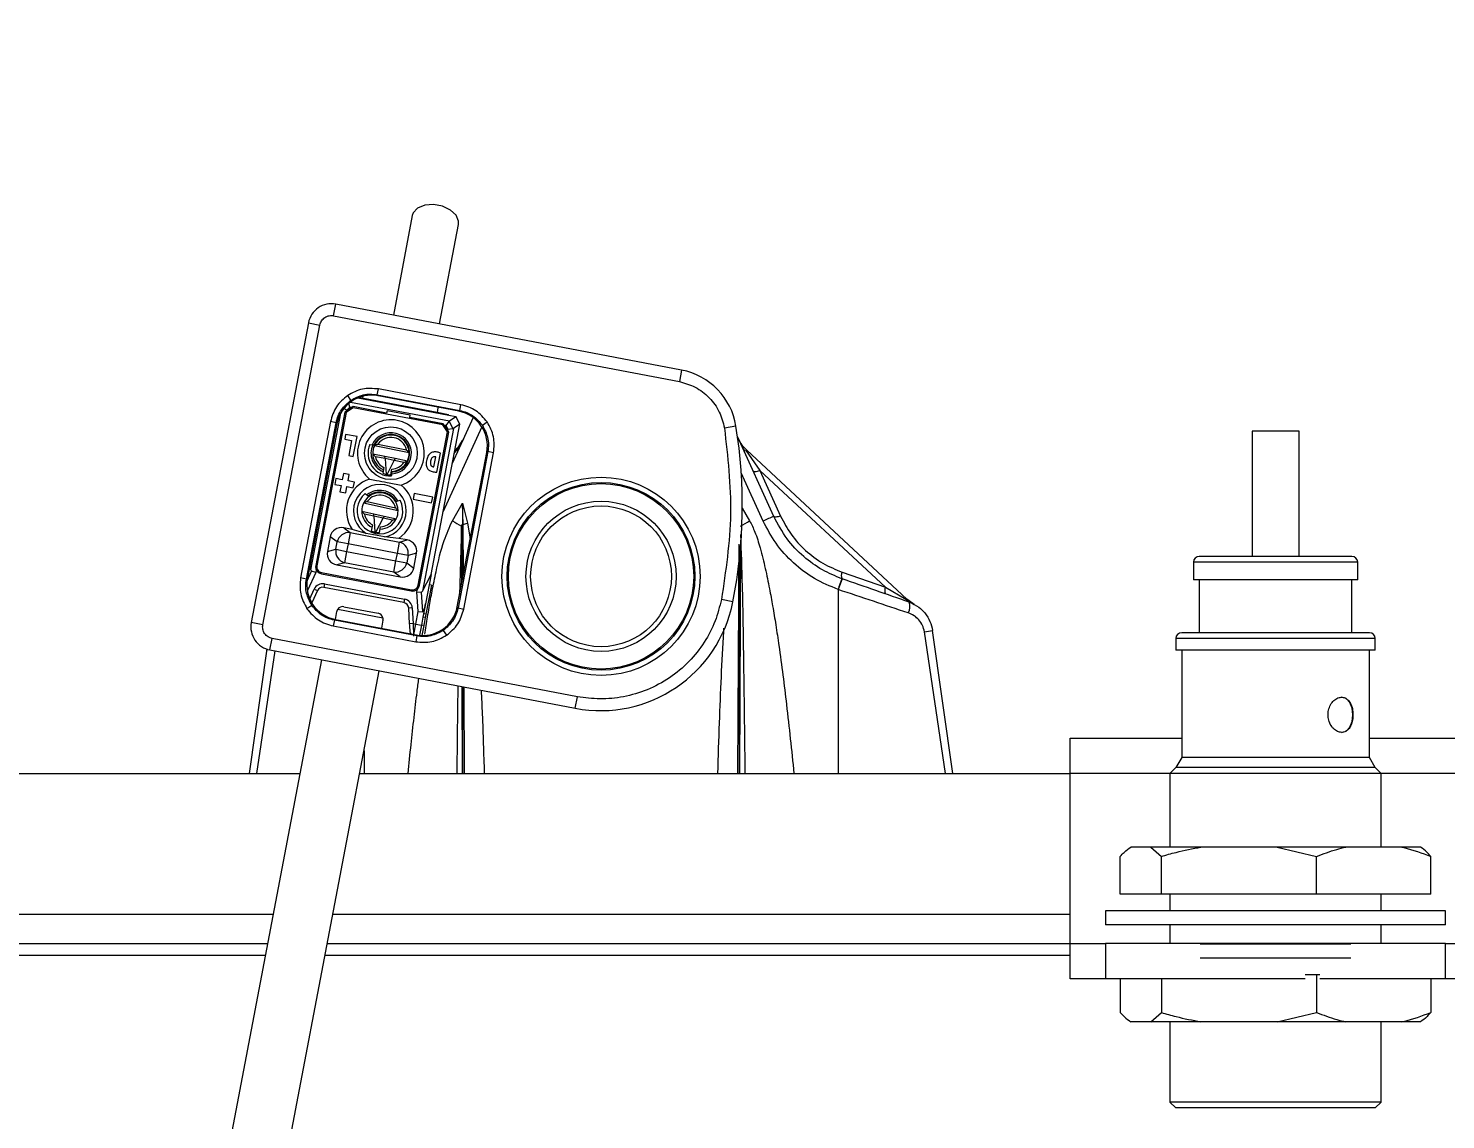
# Model space of a CAD drawing. Header units: millimetres. Extents: x 169 to 14583, y -399 to 10804.
# Drawn here: x 8132.5 to 8253.3, y 5481.5 to 5574.5 of the extents above; entities that cross this region are included whole.
import ezdxf

# ---------------------------------------------------------------- set-up
doc = ezdxf.new("R2010")
doc.units = ezdxf.units.MM
doc.header["$LTSCALE"] = 35
doc.layers.add('1', color=70, linetype='Continuous')
doc.styles.add('SLDTEXTSTYLE2', font='TXT', dxfattribs={"width": 0.7})
doc.dimstyles.new('SLDDIMSTYLE5', dxfattribs={"dimtxt": 105.988363, "dimasz": 26.25, "dimexe": 0, "dimexo": 0.0625, "dimgap": 26.497091, "dimtad": 1, "dimdec": 0, "dimrnd": 1e-09, "dimzin": 12, "dimdsep": 46, "dimtxsty": 'SLDTEXTSTYLE2', "dimsah": 1, "dimcen": 0.09, "dimadec": 0, "dimazin": 3, "dimtfac": 1, "dimtdec": 3, "dimtofl": 0, "dimtmove": 0, "dimatfit": 3, "dimfxl": 0, "dimfrac": 2, "dimtolj": 1, "dimtzin": 12, "dimarcsym": 0})

# ---------------------------------------------------------------- blocks, each defined once
blk = doc.blocks.new('_D_39')
at = {"layer": '1'}
for p, q in [((10336.28, 5511.02), (11734.62, 5511.02)), ((11699.62, 5511.02), (11699.62, 5088.12)), ((8051.64, 5088.12), (11734.62, 5088.12)), ((11699.62, 5088.12), (11699.62, 4698.41))]:
    blk.add_line(p, q, dxfattribs=at)
for points in [[(11699.62, 5511.02), (11694.37, 5484.77), (11704.87, 5484.77)], [(11699.62, 5088.12), (11704.87, 5114.37), (11694.37, 5114.37)]]:
    blk.add_solid(points, dxfattribs=at)
at = {"layer": '1', "insert": (11580.25, 4698.41), "char_height": 92.604, "attachment_point": 1, "rotation": 90, "style": 'SLDTEXTSTYLE2'}
blk.add_mtext('423', dxfattribs=at)
blk = doc.blocks.new('_D_41')
at = {"layer": '1'}
for p, q in [((8111.28, 5871.52), (8786.07, 5871.52)), ((8751.07, 5511.02), (8751.07, 5871.52))]:
    blk.add_line(p, q, dxfattribs=at)
for points in [[(8751.07, 5871.52), (8745.82, 5845.27), (8756.32, 5845.27)], [(8751.07, 5511.02), (8756.32, 5537.27), (8745.82, 5537.27)]]:
    blk.add_solid(points, dxfattribs=at)
at = {"layer": '1', "insert": (8631.7, 5585.03), "char_height": 92.604, "attachment_point": 1, "rotation": 90, "style": 'SLDTEXTSTYLE2'}
blk.add_mtext('361', dxfattribs=at)

msp = doc.modelspace()

# ---------------------------------------------------------------- linework, layer by layer
at = {"color": 7, "linetype": 'Continuous', "lineweight": 18}
for p, q in [((8165.193, 5558.56), (8163.576, 5550.079)), ((8167.505, 5549.329), (8169.122, 5557.81)), ((8158.487, 5550.031), (8158.674, 5551.013)), ((8188.143, 5545.393), (8158.674, 5551.013)), ((8156.335, 5549.423), (8151.464, 5523.884)), ((8152.446, 5523.696), (8157.317, 5549.236)), ((8156.335, 5549.423), (8157.317, 5549.236)), ((8158.487, 5550.031), (8187.955, 5544.411)), ((8188.143, 5545.393), (8187.955, 5544.411)), ((8159.962, 5542.828), (8159.682, 5543.241)), ((8160.98, 5543.142), (8160.957, 5543.019)), ((8162.21, 5543.293), (8162.304, 5543.784)), ((8162.21, 5543.293), (8169.243, 5541.952)), ((8162.21, 5543.293), (8162.273, 5543.201)), ((8169.151, 5541.889), (8162.273, 5543.201)), ((8169.337, 5542.443), (8162.304, 5543.784)), ((8159.599, 5541.992), (8159.367, 5542.125)), ((8160.136, 5542.183), (8159.551, 5541.786)), ((8160.027, 5542.195), (8159.58, 5541.891)), ((8159.599, 5541.992), (8159.58, 5541.891)), ((8159.866, 5542.226), (8159.599, 5541.992)), ((8159.866, 5542.226), (8159.778, 5542.548)), ((8160.027, 5542.195), (8159.866, 5542.226)), ((8159.931, 5542.668), (8168.371, 5541.059)), ((8160.154, 5542.281), (8160.027, 5542.195)), ((8167.797, 5540.722), (8160.136, 5542.183)), ((8163.003, 5541.738), (8160.154, 5542.281)), ((8160.55, 5543.02), (8168.911, 5541.426)), ((8160.681, 5543.072), (8161.018, 5543.007)), ((8161.018, 5543.007), (8161.004, 5542.934)), ((8161.018, 5543.007), (8167.307, 5541.808)), ((8163.04, 5541.935), (8163.003, 5541.738)), ((8165.005, 5541.56), (8163.04, 5541.935)), ((8165.664, 5542.123), (8165.664, 5542.121)), ((8167.342, 5541.801), (8167.365, 5541.925)), ((8167.365, 5541.925), (8167.388, 5542.225)), ((8169.243, 5541.952), (8169.151, 5541.889)), ((8169.243, 5541.952), (8169.337, 5542.443)), ((8158.212, 5541.003), (8155.671, 5527.683)), ((8156.162, 5527.589), (8158.703, 5540.909)), ((8158.765, 5540.817), (8156.255, 5527.652)), ((8156.546, 5528.372), (8159.091, 5541.714)), ((8159.452, 5541.804), (8156.961, 5528.74)), ((8159.551, 5541.786), (8157.059, 5528.721)), ((8158.703, 5540.909), (8158.212, 5541.003)), ((8158.703, 5540.909), (8158.765, 5540.817)), ((8159.58, 5541.891), (8159.452, 5541.804)), ((8164.968, 5541.363), (8165.005, 5541.56)), ((8167.816, 5540.82), (8164.968, 5541.363)), ((8166.793, 5527.985), (8169.236, 5540.792)), ((8167.307, 5541.808), (8167.292, 5541.734)), ((8167.307, 5541.808), (8168.289, 5541.621)), ((8168.195, 5540.137), (8167.797, 5540.722)), ((8167.903, 5540.693), (8167.816, 5540.82)), ((8168.064, 5540.662), (8168.337, 5541.026)), ((8168.275, 5541.547), (8168.289, 5541.621)), ((8168.337, 5541.026), (8168.654, 5540.408)), ((8168.371, 5541.059), (8168.911, 5541.426)), ((8170.377, 5541.351), (8168.593, 5537.422)), ((8169.236, 5540.792), (8168.696, 5540.425)), ((8169.236, 5540.792), (8168.911, 5541.426)), ((8171.162, 5540.692), (8171.575, 5540.973)), ((8159.504, 5539.908), (8159.429, 5539.515)), ((8159.429, 5539.515), (8160.018, 5539.402)), ((8160.48, 5539.722), (8159.504, 5539.908)), ((8160.16, 5538.041), (8160.48, 5539.722)), ((8165.703, 5527.073), (8168.195, 5540.137)), ((8165.801, 5527.054), (8168.293, 5540.118)), ((8168.696, 5540.425), (8166.051, 5526.559)), ((8171.109, 5540.57), (8167.806, 5533.295)), ((8168.064, 5540.662), (8167.903, 5540.693)), ((8168.206, 5540.246), (8167.903, 5540.693)), ((8168.226, 5540.347), (8168.064, 5540.662)), ((8168.206, 5540.246), (8168.226, 5540.347)), ((8168.293, 5540.118), (8168.206, 5540.246)), ((8168.226, 5540.347), (8168.654, 5540.408)), ((8192.782, 5540.618), (8191.795, 5540.459)), ((8196.007, 5532.921), (8192.915, 5539.732)), ((8236.779, 5540.196), (8236.779, 5529.518)), ((8240.188, 5540.196), (8236.779, 5540.196)), ((8240.779, 5540.196), (8240.188, 5540.196)), ((8240.779, 5529.518), (8240.779, 5540.196)), ((8160.018, 5539.402), (8159.767, 5538.116)), ((8161.567, 5539.06), (8161.768, 5539.021)), ((8164.916, 5538.355), (8161.956, 5538.95)), ((8162.267, 5539.091), (8164.684, 5538.605)), ((8167.293, 5536.702), (8167.603, 5538.328)), ((8168.758, 5538.285), (8168.917, 5538.509)), ((8168.856, 5538.564), (8168.801, 5538.512)), ((8168.917, 5538.509), (8169.462, 5539.387)), ((8169.024, 5525.217), (8171.535, 5538.381)), ((8171.627, 5538.444), (8169.087, 5525.124)), ((8169.509, 5539.439), (8169.48, 5539.383)), ((8169.578, 5525.031), (8172.118, 5538.35)), ((8171.535, 5538.381), (8171.627, 5538.444)), ((8172.118, 5538.35), (8171.627, 5538.444)), ((8193.641, 5538.509), (8194.83, 5536.832)), ((8207.351, 5525.88), (8193.701, 5538.564)), ((8159.767, 5538.116), (8160.16, 5538.041)), ((8161.818, 5538.264), (8162.857, 5538.055)), ((8162.87, 5537.848), (8162.05, 5538.013)), ((8162.767, 5537.1), (8162.666, 5536.597)), ((8162.87, 5537.848), (8162.857, 5538.055)), ((8162.857, 5538.055), (8163.739, 5537.877)), ((8163.647, 5537.692), (8162.87, 5537.848)), ((8162.87, 5537.848), (8162.953, 5536.506)), ((8163.051, 5536.486), (8163.647, 5537.692)), ((8163.739, 5537.877), (8163.647, 5537.692)), ((8164.467, 5537.527), (8163.647, 5537.692)), ((8163.739, 5537.877), (8164.778, 5537.668)), ((8167.037, 5537.161), (8167.195, 5537.99)), ((8158.679, 5536.149), (8158.586, 5535.658)), ((8159.22, 5536.046), (8158.679, 5536.149)), ((8159.323, 5536.586), (8159.22, 5536.046)), ((8159.814, 5536.493), (8159.323, 5536.586)), ((8159.711, 5535.952), (8159.814, 5536.493)), ((8160.251, 5535.849), (8159.711, 5535.952)), ((8163.352, 5536.459), (8163.453, 5536.962)), ((8163.441, 5536.561), (8163.402, 5536.36)), ((8195.096, 5532.534), (8193.232, 5536.642)), ((8205.53, 5526.889), (8194.83, 5536.832)), ((8194.83, 5536.832), (8196.588, 5532.958)), ((8158.586, 5535.658), (8159.126, 5535.555)), ((8159.126, 5535.555), (8159.023, 5535.015)), ((8159.023, 5535.015), (8159.514, 5534.921)), ((8159.514, 5534.921), (8159.617, 5535.461)), ((8159.617, 5535.461), (8160.157, 5535.358)), ((8160.157, 5535.358), (8160.251, 5535.849)), ((8161.168, 5534.884), (8161.321, 5534.751)), ((8165.359, 5534.875), (8165.265, 5534.384)), ((8166.931, 5534.576), (8165.359, 5534.875)), ((8163.98, 5533.415), (8161.031, 5534.064)), ((8161.345, 5534.2), (8163.753, 5533.67)), ((8163.96, 5534.248), (8164.151, 5534.315)), ((8165.265, 5534.384), (8166.837, 5534.084)), ((8166.837, 5534.084), (8166.931, 5534.576)), ((8168.61, 5532.558), (8169.479, 5534.05)), ((8169.479, 5534.05), (8169.463, 5532.25)), ((8169.479, 5534.05), (8169.888, 5532.338)), ((8169.516, 5532.25), (8169.479, 5534.05)), ((8193.322, 5533.632), (8193.947, 5532.558)), ((8160.88, 5533.381), (8161.916, 5533.153)), ((8161.925, 5532.946), (8161.108, 5533.126)), ((8161.925, 5532.946), (8161.916, 5533.153)), ((8161.916, 5533.153), (8162.794, 5532.959)), ((8162.699, 5532.775), (8161.925, 5532.946)), ((8161.925, 5532.946), (8161.983, 5531.603)), ((8162.081, 5531.581), (8162.699, 5532.775)), ((8162.794, 5532.959), (8162.699, 5532.775)), ((8163.516, 5532.595), (8162.699, 5532.775)), ((8162.794, 5532.959), (8163.83, 5532.731)), ((8169.386, 5532.107), (8169.463, 5532.25)), ((8169.463, 5532.25), (8169.467, 5527.536)), ((8169.542, 5527.933), (8169.516, 5532.25)), ((8169.888, 5532.338), (8170.128, 5531.002)), ((8158.193, 5531.197), (8157.951, 5529.931)), ((8158.791, 5530.753), (8158.193, 5531.197)), ((8159.355, 5531.948), (8159.898, 5531.544)), ((8160.061, 5531.814), (8159.355, 5531.948)), ((8159.898, 5531.544), (8159.714, 5530.577)), ((8159.898, 5531.544), (8164.102, 5530.742)), ((8161.257, 5531.478), (8160.061, 5531.814)), ((8162.814, 5531.181), (8161.257, 5531.478)), ((8161.808, 5532.2), (8161.698, 5531.699)), ((8162.381, 5531.548), (8162.492, 5532.049)), ((8164.05, 5531.053), (8162.814, 5531.181)), ((8164.756, 5530.918), (8164.05, 5531.053)), ((8169.386, 5532.107), (8169.211, 5526.196)), ((8169.407, 5527.224), (8169.386, 5532.107)), ((8157.951, 5529.931), (8158.671, 5530.124)), ((8158.671, 5530.124), (8158.791, 5530.753)), ((8158.671, 5530.124), (8159.594, 5529.948)), ((8159.714, 5530.577), (8158.791, 5530.753)), ((8159.594, 5529.948), (8159.409, 5528.981)), ((8159.714, 5530.577), (8159.594, 5529.948)), ((8159.594, 5529.948), (8163.798, 5529.146)), ((8163.918, 5529.775), (8159.714, 5530.577)), ((8163.918, 5529.775), (8164.102, 5530.742)), ((8164.102, 5530.742), (8164.756, 5530.918)), ((8193.031, 5530.548), (8192.911, 5511.018)), ((8193.166, 5530.912), (8193.079, 5511.018)), ((8156.546, 5528.372), (8156.492, 5528.897)), ((8159.409, 5528.981), (8158.756, 5528.805)), ((8158.756, 5528.805), (8164.156, 5527.775)), ((8163.613, 5528.179), (8159.409, 5528.981)), ((8163.613, 5528.179), (8163.798, 5529.146)), ((8163.798, 5529.146), (8163.918, 5529.775)), ((8163.798, 5529.146), (8164.721, 5528.97)), ((8164.841, 5529.599), (8163.918, 5529.775)), ((8164.841, 5529.599), (8164.721, 5528.97)), ((8164.721, 5528.97), (8165.319, 5528.525)), ((8165.56, 5529.792), (8164.841, 5529.599)), ((8165.319, 5528.525), (8165.56, 5529.792)), ((8193.079, 5511.018), (8193.092, 5529.658)), ((8231.779, 5529.018), (8231.779, 5527.518)), ((8243.711, 5529.018), (8231.779, 5529.018)), ((8243.358, 5529.518), (8232.279, 5529.518)), ((8245.279, 5529.518), (8243.358, 5529.518)), ((8245.779, 5529.018), (8243.711, 5529.018)), ((8245.779, 5527.518), (8245.779, 5529.018)), ((8156.162, 5527.589), (8155.671, 5527.683)), ((8156.162, 5527.589), (8156.255, 5527.652)), ((8156.222, 5527.441), (8156.599, 5528.256)), ((8156.958, 5528.141), (8156.249, 5526.61)), ((8156.958, 5528.141), (8156.599, 5528.256)), ((8157.003, 5528.381), (8156.958, 5528.141)), ((8157.438, 5528.038), (8165.1, 5526.577)), ((8157.457, 5528.136), (8165.118, 5526.675)), ((8164.156, 5527.775), (8163.613, 5528.179)), ((8166.051, 5526.559), (8166.793, 5527.985)), ((8166.793, 5527.985), (8166.313, 5525.463)), ((8201.828, 5527.61), (8201.811, 5527.615)), ((8201.827, 5528.177), (8205.53, 5526.889)), ((8243.711, 5527.518), (8231.779, 5527.518)), ((8232.279, 5527.518), (8232.279, 5523.018)), ((8245.779, 5527.518), (8243.711, 5527.518)), ((8245.279, 5523.018), (8245.279, 5527.518)), ((8156.446, 5525.903), (8156.826, 5526.724)), ((8157.098, 5526.598), (8156.619, 5525.563)), ((8156.826, 5526.724), (8157.098, 5526.598)), ((8157.702, 5527.173), (8157.645, 5526.879)), ((8164.48, 5525.575), (8157.645, 5526.879)), ((8157.702, 5527.173), (8164.536, 5525.87)), ((8165.584, 5526.495), (8165.63, 5526.736)), ((8165.584, 5526.495), (8165.96, 5526.47)), ((8165.679, 5524.812), (8165.584, 5526.495)), ((8165.96, 5526.47), (8166.055, 5524.787)), ((8166.821, 5527.063), (8166.353, 5524.607)), ((8166.821, 5527.063), (8166.625, 5527.1)), ((8201.481, 5526.698), (8201.481, 5511.018)), ((8201.481, 5526.698), (8201.5, 5526.691)), ((8205.53, 5526.889), (8207.253, 5525.877)), ((8156.627, 5525.341), (8156.214, 5525.061)), ((8158.839, 5525.022), (8162.687, 5524.288)), ((8159.346, 5525.231), (8162.293, 5524.669)), ((8164.536, 5525.87), (8164.48, 5525.575)), ((8165.185, 5525.129), (8164.885, 5525.112)), ((8164.961, 5523.781), (8164.885, 5525.112)), ((8165.185, 5525.129), (8165.26, 5523.798)), ((8166.313, 5525.463), (8166.1, 5524.35)), ((8169.087, 5525.124), (8169.024, 5525.217)), ((8169.087, 5525.124), (8169.578, 5525.031)), ((8192.522, 5525.655), (8191.541, 5525.848)), ((8207.253, 5525.877), (8207.309, 5525.843)), ((8207.309, 5525.843), (8207.393, 5525.787)), ((8207.42, 5525.818), (8207.351, 5525.88)), ((8207.393, 5525.787), (8207.42, 5525.818)), ((8207.393, 5525.787), (8207.98, 5525.431)), ((8207.98, 5525.431), (8207.42, 5525.818)), ((8152.446, 5523.696), (8151.464, 5523.884)), ((8158.546, 5524.082), (8158.453, 5523.591)), ((8158.546, 5524.082), (8158.639, 5524.144)), ((8165.579, 5522.74), (8158.546, 5524.082)), ((8158.63, 5524.146), (8158.761, 5524.834)), ((8158.639, 5524.144), (8165.517, 5522.832)), ((8162.69, 5524.084), (8162.559, 5523.397)), ((8165.26, 5523.798), (8164.961, 5523.781)), ((8165.26, 5523.798), (8165.478, 5523.756)), ((8165.26, 5523.798), (8165.283, 5522.732)), ((8165.478, 5523.756), (8165.679, 5524.812)), ((8165.679, 5524.812), (8166.055, 5524.787)), ((8166.1, 5524.35), (8165.969, 5523.662)), ((8166.297, 5524.313), (8166.1, 5524.35)), ((8166.353, 5524.607), (8166.156, 5524.645)), ((8166.297, 5524.313), (8166.166, 5523.625)), ((8166.353, 5524.607), (8166.297, 5524.313)), ((8158.453, 5523.591), (8165.486, 5522.249)), ((8165.309, 5522.872), (8165.478, 5523.756)), ((8165.478, 5523.756), (8165.969, 5523.662)), ((8165.579, 5522.74), (8165.486, 5522.249)), ((8165.579, 5522.74), (8165.517, 5522.832)), ((8165.969, 5523.662), (8165.803, 5522.792)), ((8166.166, 5523.625), (8165.969, 5523.662)), ((8166.166, 5523.625), (8166.002, 5522.77)), ((8167.827, 5523.205), (8168.108, 5522.792)), ((8210.638, 5511.018), (8208.845, 5523.094)), ((8211.279, 5511.018), (8209.537, 5523.209)), ((8244.415, 5523.018), (8230.779, 5523.018)), ((8246.779, 5523.018), (8244.415, 5523.018)), ((8152.797, 5521.649), (8151.279, 5511.018)), ((8153.47, 5521.465), (8151.919, 5511.018)), ((8153.054, 5521.545), (8153.241, 5522.527)), ((8153.054, 5521.545), (8179.084, 5516.58)), ((8179.272, 5517.562), (8153.241, 5522.527)), ((8230.279, 5522.518), (8230.279, 5521.518)), ((8244.768, 5522.518), (8230.279, 5522.518)), ((8244.768, 5521.518), (8230.279, 5521.518)), ((8230.779, 5521.518), (8230.779, 5512.384)), ((8247.279, 5522.518), (8244.768, 5522.518)), ((8247.279, 5521.518), (8244.768, 5521.518)), ((8246.779, 5512.384), (8246.779, 5521.518)), ((8247.279, 5521.518), (8247.279, 5522.518)), ((8157.464, 5520.703), (8140.654, 5432.563)), ((8154.234, 5477.078), (8162.376, 5519.767)), ((8169.479, 5511.018), (8169.446, 5518.418)), ((8169.473, 5518.413), (8169.479, 5511.018)), ((8169.646, 5511.018), (8169.601, 5518.389)), ((8179.084, 5516.58), (8179.272, 5517.562)), ((8161.077, 5512.955), (8161.077, 5511.018)), ((8221.279, 5514.018), (8230.779, 5514.018)), ((8221.279, 5511.018), (8221.279, 5514.018)), ((8246.779, 5514.018), (8256.279, 5514.018)), ((8230.779, 5512.384), (8230.279, 5511.518)), ((8244.415, 5512.384), (8230.779, 5512.384)), ((8246.779, 5512.384), (8244.415, 5512.384)), ((8247.279, 5511.518), (8246.779, 5512.384)), ((8081.279, 5511.018), (8155.617, 5511.018)), ((8160.707, 5511.018), (8221.279, 5511.018)), ((8221.279, 5496.518), (8221.279, 5511.018)), ((8229.779, 5511.018), (8221.279, 5511.018)), ((8230.279, 5511.518), (8229.779, 5511.018)), ((8229.779, 5511.018), (8229.779, 5504.743)), ((8245.12, 5511.018), (8229.779, 5511.018)), ((8244.768, 5511.518), (8230.279, 5511.518)), ((8247.279, 5511.518), (8244.768, 5511.518)), ((8247.779, 5511.018), (8245.12, 5511.018)), ((8247.779, 5511.018), (8247.279, 5511.518)), ((8247.779, 5504.743), (8247.779, 5511.018)), ((8256.279, 5511.018), (8247.779, 5511.018)), ((8228.147, 5504.743), (8226.432, 5504.743)), ((8228.147, 5504.743), (8229.042, 5503.951)), ((8232.422, 5504.743), (8228.147, 5504.743)), ((8238.903, 5504.743), (8232.422, 5504.743)), ((8238.903, 5504.743), (8242.283, 5503.951)), ((8244.768, 5504.743), (8238.903, 5504.743)), ((8249.534, 5504.743), (8244.768, 5504.743)), ((8251.125, 5504.743), (8249.534, 5504.743)), ((8225.538, 5500.743), (8225.538, 5503.951)), ((8229.042, 5500.743), (8229.042, 5503.951)), ((8242.283, 5500.743), (8242.283, 5503.951)), ((8252.02, 5500.743), (8252.02, 5503.951)), ((8229.042, 5500.743), (8225.538, 5500.743)), ((8242.283, 5500.743), (8229.042, 5500.743)), ((8229.779, 5500.743), (8229.779, 5499.315)), ((8252.02, 5500.743), (8242.283, 5500.743)), ((8247.779, 5499.315), (8247.779, 5500.743)), ((8081.279, 5499.018), (8153.328, 5499.018)), ((8158.418, 5499.018), (8221.279, 5499.018)), ((8224.279, 5499.315), (8224.279, 5498.115)), ((8248.995, 5499.315), (8224.279, 5499.315)), ((8253.279, 5499.315), (8248.995, 5499.315)), ((8253.279, 5498.115), (8253.279, 5499.315)), ((8248.995, 5498.115), (8224.279, 5498.115)), ((8229.779, 5498.115), (8229.779, 5496.518)), ((8247.779, 5496.518), (8247.779, 5498.115)), ((8253.279, 5498.115), (8248.995, 5498.115)), ((8081.279, 5496.518), (8152.852, 5496.518)), ((8157.942, 5496.518), (8221.279, 5496.518)), ((8221.279, 5493.518), (8221.279, 5496.518)), ((8221.279, 5496.518), (8224.279, 5496.518)), ((8224.279, 5496.518), (8224.279, 5493.518)), ((8253.279, 5496.518), (8224.279, 5496.518)), ((8245.201, 5496.485), (8232.356, 5496.485)), ((8253.279, 5493.518), (8253.279, 5496.518)), ((8253.279, 5496.518), (8256.279, 5496.518)), ((8152.661, 5495.518), (8081.279, 5495.518)), ((8221.279, 5495.518), (8157.751, 5495.518)), ((8245.201, 5495.285), (8232.356, 5495.285)), ((8242.283, 5493.857), (8241.303, 5493.857)), ((8242.283, 5493.857), (8242.283, 5490.649)), ((8242.551, 5493.857), (8242.283, 5493.857)), ((8224.279, 5493.518), (8221.279, 5493.518)), ((8241.303, 5493.518), (8224.279, 5493.518)), ((8225.538, 5493.518), (8225.538, 5490.649)), ((8229.042, 5493.518), (8229.042, 5490.649)), ((8253.279, 5493.518), (8242.551, 5493.518)), ((8252.02, 5493.518), (8252.02, 5490.649)), ((8256.279, 5493.518), (8253.279, 5493.518)), ((8228.147, 5489.857), (8229.042, 5490.649)), ((8238.903, 5489.857), (8242.283, 5490.649)), ((8228.147, 5489.857), (8226.432, 5489.857)), ((8232.422, 5489.857), (8228.147, 5489.857)), ((8229.779, 5489.857), (8229.779, 5483.018)), ((8238.903, 5489.857), (8232.422, 5489.857)), ((8244.768, 5489.857), (8238.903, 5489.857)), ((8249.534, 5489.857), (8244.768, 5489.857)), ((8247.779, 5483.018), (8247.779, 5489.857)), ((8251.125, 5489.857), (8249.534, 5489.857)), ((8229.779, 5483.018), (8230.279, 5482.518)), ((8245.12, 5483.018), (8229.779, 5483.018)), ((8247.779, 5483.018), (8245.12, 5483.018)), ((8247.279, 5482.518), (8247.779, 5483.018)), ((8244.768, 5482.518), (8230.279, 5482.518)), ((8247.279, 5482.518), (8244.768, 5482.518))]:
    msp.add_line(p, q, dxfattribs=at)
at = {"color": 7, "linetype": 'Continuous', "lineweight": 18, "flags": 128}
for points in [[(8169.122, 5557.81), (8169.13, 5558.074), (8168.918, 5558.585), (8168.438, 5559.035), (8167.763, 5559.355), (8166.996, 5559.498), (8166.253, 5559.44), (8165.648, 5559.192), (8165.273, 5558.79), (8165.193, 5558.56)], [(8194.249, 5536.795), (8194.27, 5536.77), (8194.309, 5536.753), (8194.363, 5536.745), (8194.433, 5536.745), (8194.516, 5536.755), (8194.611, 5536.772), (8194.716, 5536.798), (8194.83, 5536.832)], [(8196.588, 5532.958), (8196.475, 5532.924), (8196.369, 5532.898), (8196.274, 5532.881), (8196.191, 5532.872), (8196.121, 5532.871), (8196.067, 5532.879), (8196.029, 5532.896), (8196.007, 5532.921)], [(8244.408, 5514.518), (8244.801, 5514.632), (8245.111, 5514.957), (8245.306, 5515.442), (8245.373, 5516.016), (8245.307, 5516.591), (8245.112, 5517.077), (8244.802, 5517.403), (8244.408, 5517.518), (8244.408, 5517.518)]]:
    msp.add_lwpolyline(points, dxfattribs=at)
at = {"color": 7, "linetype": 'Continuous', "lineweight": 18}
for centre, radius in [((8163.367, 5538.309), 2.25), ((8181.279, 5527.818), 8.45), ((8181.279, 5527.818), 8), ((8181.279, 5527.818), 7.9), ((8181.279, 5527.818), 6.4), ((8181.279, 5527.818), 6)]:
    msp.add_circle(centre, radius, dxfattribs=at)
for centre, radius, start, end in [((8158.299, 5549.049), 2, 79.20231, 169.20231), ((8187.056, 5539.696), 5.8, 9.14407, 79.20231), ((8163.367, 5538.309), 2.85, 287.89673, 230.5079), ((8163.367, 5538.309), 1.75, 272.41529, 155.98933), ((8163.367, 5538.309), 1.6, 273.67982, 154.7248), ((8163.367, 5538.309), 1.55, 1.67962, 155.57901), ((8163.367, 5538.309), 1.35, 12.67139, 144.58724), ((8150.823, 5533.864), 42.5, 348.86422, 9.14407), ((8163.367, 5538.309), 1.95, 157.36531, 271.03932), ((8163.367, 5538.309), 1.7, 155.59335, 246.74816), ((8163.367, 5538.309), 1.55, 155.57901, 181.67962), ((8163.367, 5538.309), 1.55, 335.57901, 1.67962), ((8168.642, 5538.267), 0.366, 41.48873, 54.2273), ((8168.73, 5539.005), 0.53, 290.63571, 334.12395), ((8193.827, 5539.005), 0.53, 205.87605, 249.36429), ((8193.915, 5538.267), 0.366, 125.7727, 138.51127), ((8163.367, 5538.309), 1.55, 181.67962, 245.57901), ((8163.367, 5538.309), 1.35, 192.67139, 243.6032), ((8163.367, 5538.309), 1.55, 271.67962, 335.57901), ((8163.367, 5538.309), 1.35, 273.65543, 324.58724), ((8162.43, 5533.398), 2.85, 107.89673, 213.77024), ((8163.367, 5538.309), 1.85, 247.72384, 257.08059), ((8163.367, 5538.309), 1.85, 257.08059, 260.17804), ((8163.367, 5538.309), 1.85, 260.17804, 269.53478), ((8162.43, 5533.398), 2.25, 279.82674, 238.57788), ((8162.43, 5533.398), 1.95, 130.35243, 28.0522), ((8162.43, 5533.398), 1.55, 0.62371, 154.5231), ((8162.43, 5533.398), 1.75, 29.0732, 129.33142), ((8162.43, 5533.398), 1.35, 11.61548, 143.53133), ((8162.43, 5533.398), 1.6, 30.00924, 128.39539), ((8162.43, 5533.398), 2.85, 304.63438, 50.5079), ((8162.43, 5533.398), 1.55, 154.5231, 180.62371), ((8162.43, 5533.398), 1.55, 180.62371, 244.5231), ((8162.43, 5533.398), 1.35, 191.61548, 242.54729), ((8162.43, 5533.398), 1.55, 270.62371, 334.5231), ((8162.43, 5533.398), 1.35, 272.59952, 323.53133), ((8162.43, 5533.398), 1.55, 334.5231, 0.62371), ((8390.152, 5912.45), 439.771, 239.75045, 239.86733), ((8169.479, 5529.469), 2.781, 89.23238, 90.31751), ((8152.055, 5607.344), 77.097, 283.08989, 283.3743), ((7972.405, 5912.45), 439.771, 300.13267, 300.24955), ((8199.599, 5523.208), 10.356, 110.29447, 115.77081), ((8159.798, 5530.513), 1.036, 84.46394, 166.62651), ((8162.43, 5533.398), 1.85, 246.66794, 256.02468), ((8162.43, 5533.398), 1.85, 256.02468, 259.12213), ((8162.43, 5533.398), 1.85, 259.12213, 268.47888), ((8159.696, 5529.976), 1.036, 171.77811, 253.94069), ((8163.816, 5529.747), 1.036, 351.77811, 73.94069), ((8157.55, 5528.628), 0.5, 169.20231, 259.20231), ((8163.713, 5529.21), 1.036, 264.46394, 346.62651), ((8232.279, 5529.018), 0.5, 90, 180), ((8245.279, 5529.018), 0.5, 0, 90), ((8157.55, 5528.628), 0.6, 204.28684, 259.20231), ((8227.956, 5517.691), 27.965, 159.21292, 161.21129), ((8230.589, 5516.827), 30.716, 159.44933, 161.26821), ((8202.426, 5527.894), 0.663, 154.69892, 205.40656), ((8157.552, 5526.388), 0.8, 79.20231, 155.16607), ((8157.552, 5526.388), 0.5, 79.20231, 155.16607), ((8165.212, 5527.166), 0.6, 259.20231, 314.11779), ((8165.212, 5527.166), 0.5, 259.20231, 349.20231), ((8206.129, 5526.606), 0.663, 154.69892, 205.40656), ((8159.252, 5524.74), 0.5, 79.20231, 145.62413), ((8164.386, 5525.084), 0.5, 3.23856, 79.20231), ((8164.386, 5525.084), 0.8, 3.23856, 79.20231), ((8181.239, 5527.876), 11.5, 259.20231, 348.86422), ((8207.467, 5525.704), 0.211, 123.46037, 138.70589), ((8207.815, 5526.156), 0.595, 211.74867, 249.07399), ((8206.452, 5525.258), 1.159, 331.21802, 18.12317), ((8153.428, 5523.509), 2, 169.20231, 259.20231), ((8162.199, 5524.178), 0.5, 12.78049, 79.20231), ((8207.715, 5532.013), 8.991, 277.22435, 281.69427), ((8230.779, 5522.518), 0.5, 90, 180), ((8246.779, 5522.518), 0.5, 0, 90)]:
    msp.add_arc(centre, radius, start, end, dxfattribs=at)
for centre, major_axis, ratio, start_param, end_param in [((8161.713, 5540.253), (-1.688, 2.483), 0.999315, 5.4981298, 7.0682409), ((8168.825, 5540.517), (-0.468, 0.531), 0.4438316, 6.2272338, 6.3754897), ((8168.587, 5538.941), (2.483, 1.688), 0.999315, 5.4981298, 7.0682409), ((8168.412, 5541.322), (-0.255, 0.912), 0.318466, 3.1001078, 3.2483638), ((8159.227, 5530.939), (0.865, -0.644), 0.927053, 2.0523401, 3.5637103), ((8159.008, 5529.79), (-1.042, -0.28), 0.927053, 5.8610677, 7.3724378), ((8164.504, 5529.933), (1.042, 0.28), 0.927053, 5.8610677, 7.3724378), ((8159.203, 5527.092), (-2.483, -1.688), 0.999315, 5.4981298, 7.0682409), ((8157.474, 5530.851), (0.876, 2.595), 0.1222375, 2.8801539, 3.1433768), ((8164.285, 5528.784), (-0.865, 0.644), 0.927053, 2.0523401, 3.5637103), ((8166.101, 5529.205), (0.141, 2.735), 0.1222375, 3.1398085, 3.4030314), ((8166.077, 5525.781), (1.688, -2.483), 0.999315, 5.4981298, 7.0682409), ((8166.196, 5527.522), (0.141, 2.735), 0.1222375, 3.1398085, 3.866679)]:
    msp.add_ellipse(centre, major_axis=major_axis, ratio=ratio, start_param=start_param, end_param=end_param, dxfattribs=at)
for points, knots in [([(8157.317, 5549.236), (8157.354, 5549.357), (8157.41, 5549.544), (8157.576, 5549.749), (8157.733, 5549.882), (8157.914, 5549.979), (8158.166, 5550.057), (8158.361, 5550.041), (8158.487, 5550.031)], [0, 0, 0, 0, 0.23944295, 0.36955024, 0.49999985, 0.63010729, 0.76055705, 1, 1, 1, 1]), ([(8187.955, 5544.411), (8188.417, 5544.281), (8189.362, 5544.014), (8190.549, 5543.089), (8191.439, 5541.877), (8191.678, 5540.924), (8191.795, 5540.459)], [0, 0, 0, 0, 0.2440676, 0.5, 0.7559324, 1, 1, 1, 1]), ([(8159.682, 5543.241), (8159.325, 5542.941), (8158.613, 5542.341), (8158.345, 5541.449), (8158.212, 5541.003)], [0, 0, 0, 0, 0.49995366, 1, 1, 1, 1]), ([(8162.304, 5543.784), (8161.84, 5543.824), (8160.912, 5543.904), (8160.092, 5543.462), (8159.682, 5543.241)], [0, 0, 0, 0, 0.5000463, 1, 1, 1, 1]), ([(8159.962, 5542.828), (8160.301, 5543.008), (8160.818, 5543.281), (8161.607, 5543.37), (8162.008, 5543.319), (8162.21, 5543.293)], [0, 0, 0, 0, 0.4851585, 0.7391404, 1, 1, 1, 1]), ([(8158.703, 5540.909), (8158.753, 5541.107), (8158.853, 5541.498), (8159.226, 5542.199), (8159.671, 5542.579), (8159.962, 5542.828)], [0, 0, 0, 0, 0.2608596, 0.5148415, 1, 1, 1, 1]), ([(8169.243, 5541.952), (8169.441, 5541.901), (8169.832, 5541.801), (8170.534, 5541.429), (8170.913, 5540.984), (8171.162, 5540.692)], [0, 0, 0, 0, 0.2608596, 0.5148415, 1, 1, 1, 1]), ([(8171.575, 5540.973), (8171.275, 5541.329), (8170.676, 5542.042), (8169.783, 5542.309), (8169.337, 5542.443)], [0, 0, 0, 0, 0.4999537, 1, 1, 1, 1]), ([(8172.118, 5538.35), (8172.158, 5538.814), (8172.238, 5539.743), (8171.796, 5540.563), (8171.575, 5540.973)], [0, 0, 0, 0, 0.5000463, 1, 1, 1, 1]), ([(8169.546, 5539.521), (8169.455, 5539.344), (8169.277, 5538.997), (8168.995, 5538.706), (8168.856, 5538.564)], [0, 0, 0, 0, 0.5100253, 1, 1, 1, 1]), ([(8171.162, 5540.692), (8171.342, 5540.353), (8171.616, 5539.836), (8171.704, 5539.047), (8171.653, 5538.647), (8171.627, 5538.444)], [0, 0, 0, 0, 0.4851585, 0.7391404, 1, 1, 1, 1]), ([(8193.701, 5538.564), (8193.563, 5538.706), (8193.281, 5538.997), (8193.102, 5539.344), (8193.011, 5539.521)], [0, 0, 0, 0, 0.4899747, 1, 1, 1, 1]), ([(8161.92, 5538.992), (8161.919, 5538.993), (8161.915, 5538.993), (8161.89, 5538.998), (8161.853, 5539.005), (8161.81, 5539.013), (8161.781, 5539.019), (8161.768, 5539.021)], [0, 0, 0, 0, 0.2066945, 0.4132812, 0.6229055, 0.8387547, 1, 1, 1, 1]), ([(8162.267, 5539.091), (8162.266, 5539.091), (8162.221, 5539.073), (8162.14, 5539.039), (8162.045, 5538.995), (8161.989, 5538.967), (8161.961, 5538.953), (8161.957, 5538.951), (8161.956, 5538.95)], [0, 0, 0, 0, 0.0068351, 0.3372551, 0.6042565, 0.773336, 0.8863167, 1, 1, 1, 1]), ([(8164.916, 5538.355), (8164.915, 5538.356), (8164.913, 5538.359), (8164.892, 5538.384), (8164.851, 5538.43), (8164.781, 5538.508), (8164.72, 5538.571), (8164.685, 5538.605), (8164.684, 5538.605)], [0, 0, 0, 0, 0.1136833, 0.226664, 0.3957435, 0.6627449, 0.9931649, 1, 1, 1, 1]), ([(8166.734, 5538.308), (8166.697, 5538.275), (8166.613, 5538.201), (8166.48, 5537.992), (8166.433, 5537.801), (8166.401, 5537.671)], [0, 0, 0, 0, 0.201699, 0.4563182, 1, 1, 1, 1]), ([(8166.993, 5538.414), (8166.94, 5538.403), (8166.847, 5538.383), (8166.768, 5538.331), (8166.734, 5538.308)], [0, 0, 0, 0, 0.5671463, 1, 1, 1, 1]), ([(8167.315, 5538.405), (8167.253, 5538.415), (8167.145, 5538.431), (8167.038, 5538.419), (8166.993, 5538.414)], [0, 0, 0, 0, 0.5831024, 1, 1, 1, 1]), ([(8167.603, 5538.328), (8167.557, 5538.343), (8167.462, 5538.374), (8167.365, 5538.395), (8167.315, 5538.405)], [0, 0, 0, 0, 0.491689, 1, 1, 1, 1]), ([(8161.818, 5538.264), (8161.819, 5538.262), (8161.821, 5538.259), (8161.842, 5538.235), (8161.883, 5538.188), (8161.953, 5538.111), (8162.014, 5538.048), (8162.049, 5538.014), (8162.05, 5538.013)], [0, 0, 0, 0, 0.1136833, 0.226664, 0.3957435, 0.6627449, 0.9931649, 1, 1, 1, 1]), ([(8164.467, 5537.527), (8164.468, 5537.527), (8164.513, 5537.545), (8164.594, 5537.579), (8164.689, 5537.624), (8164.745, 5537.651), (8164.773, 5537.666), (8164.777, 5537.667), (8164.778, 5537.668)], [0, 0, 0, 0, 0.0068351, 0.3372551, 0.6042565, 0.773336, 0.8863167, 1, 1, 1, 1]), ([(8166.401, 5537.671), (8166.389, 5537.594), (8166.367, 5537.464), (8166.378, 5537.333), (8166.382, 5537.281)], [0, 0, 0, 0, 0.5976444, 1, 1, 1, 1]), ([(8166.382, 5537.281), (8166.393, 5537.222), (8166.412, 5537.123), (8166.463, 5537.035), (8166.484, 5536.999)], [0, 0, 0, 0, 0.5833656, 1, 1, 1, 1]), ([(8166.747, 5537.621), (8166.737, 5537.554), (8166.719, 5537.447), (8166.752, 5537.345), (8166.764, 5537.307)], [0, 0, 0, 0, 0.6215091, 1, 1, 1, 1]), ([(8167.124, 5538.008), (8167.093, 5538.012), (8167.031, 5538.02), (8166.939, 5537.987), (8166.854, 5537.914), (8166.786, 5537.786), (8166.761, 5537.681), (8166.747, 5537.621)], [0, 0, 0, 0, 0.15555396, 0.30348463, 0.46497182, 0.69797394, 1, 1, 1, 1]), ([(8166.764, 5537.307), (8166.775, 5537.287), (8166.797, 5537.248), (8166.858, 5537.194), (8166.913, 5537.178), (8166.948, 5537.168)], [0, 0, 0, 0, 0.2821342, 0.5519115, 1, 1, 1, 1]), ([(8166.948, 5537.168), (8166.966, 5537.165), (8166.996, 5537.16), (8167.026, 5537.161), (8167.037, 5537.161)], [0, 0, 0, 0, 0.6356016, 1, 1, 1, 1]), ([(8167.195, 5537.99), (8167.182, 5537.994), (8167.159, 5538.002), (8167.136, 5538.006), (8167.124, 5538.008)], [0, 0, 0, 0, 0.5316741, 1, 1, 1, 1]), ([(8161.554, 5536.11), (8161.749, 5536.073), (8162.225, 5535.982), (8163.178, 5535.8), (8163.855, 5535.671), (8164.243, 5535.597)], [0, 0, 0, 0, 0.2288039, 0.5586118, 1, 1, 1, 1]), ([(8163.441, 5536.561), (8163.444, 5536.578), (8163.451, 5536.613), (8163.46, 5536.659), (8163.466, 5536.694), (8163.469, 5536.71), (8163.47, 5536.712), (8163.47, 5536.713)], [0, 0, 0, 0, 0.2225497, 0.4451732, 0.6653398, 0.8793718, 1, 1, 1, 1]), ([(8166.484, 5536.999), (8166.512, 5536.963), (8166.562, 5536.897), (8166.631, 5536.852), (8166.661, 5536.832)], [0, 0, 0, 0, 0.5516278, 1, 1, 1, 1]), ([(8166.661, 5536.832), (8166.76, 5536.792), (8166.911, 5536.73), (8167.073, 5536.713), (8167.128, 5536.708)], [0, 0, 0, 0, 0.65522491, 1, 1, 1, 1]), ([(8167.128, 5536.708), (8167.16, 5536.705), (8167.215, 5536.701), (8167.27, 5536.702), (8167.293, 5536.702)], [0, 0, 0, 0, 0.5828298, 1, 1, 1, 1]), ([(8161.437, 5534.652), (8161.435, 5534.653), (8161.433, 5534.655), (8161.413, 5534.672), (8161.385, 5534.696), (8161.352, 5534.725), (8161.33, 5534.744), (8161.321, 5534.751)], [0, 0, 0, 0, 0.2102143, 0.4203671, 0.6322669, 0.8476728, 1, 1, 1, 1]), ([(8161.345, 5534.2), (8161.344, 5534.2), (8161.298, 5534.183), (8161.217, 5534.15), (8161.121, 5534.107), (8161.065, 5534.081), (8161.036, 5534.067), (8161.033, 5534.065), (8161.031, 5534.064)], [0, 0, 0, 0, 0.0068351, 0.3372551, 0.6042565, 0.773336, 0.8863167, 1, 1, 1, 1]), ([(8163.98, 5533.415), (8163.979, 5533.416), (8163.976, 5533.419), (8163.956, 5533.444), (8163.917, 5533.491), (8163.848, 5533.57), (8163.787, 5533.634), (8163.753, 5533.669), (8163.753, 5533.67)], [0, 0, 0, 0, 0.1136833, 0.226664, 0.3957435, 0.6627449, 0.9931649, 1, 1, 1, 1]), ([(8163.96, 5534.248), (8163.943, 5534.242), (8163.911, 5534.231), (8163.867, 5534.216), (8163.834, 5534.204), (8163.818, 5534.199), (8163.816, 5534.198), (8163.816, 5534.198)], [0, 0, 0, 0, 0.21900537, 0.43805066, 0.6557929, 0.87019589, 1, 1, 1, 1]), ([(8160.88, 5533.381), (8160.882, 5533.379), (8160.884, 5533.376), (8160.904, 5533.352), (8160.944, 5533.304), (8161.013, 5533.225), (8161.073, 5533.161), (8161.107, 5533.127), (8161.108, 5533.126)], [0, 0, 0, 0, 0.1136833, 0.226664, 0.3957435, 0.6627449, 0.9931649, 1, 1, 1, 1]), ([(8163.516, 5532.595), (8163.517, 5532.596), (8163.562, 5532.613), (8163.644, 5532.645), (8163.74, 5532.688), (8163.796, 5532.715), (8163.824, 5532.728), (8163.828, 5532.73), (8163.83, 5532.731)], [0, 0, 0, 0, 0.00683512, 0.33725506, 0.60425652, 0.77333601, 0.88631671, 1, 1, 1, 1]), ([(8166.265, 5522.887), (8166.3, 5523.124), (8166.411, 5523.879), (8166.615, 5525.107), (8166.889, 5526.648), (8167.286, 5528.561), (8167.739, 5530.606), (8168.361, 5532), (8168.61, 5532.558)], [0, 0, 0, 0, 0.07183555, 0.22944466, 0.37396633, 0.54197765, 0.81685198, 1, 1, 1, 1]), ([(8193.947, 5532.558), (8194.104, 5532.24), (8194.47, 5531.496), (8194.883, 5530.122), (8195.288, 5528.508), (8195.627, 5526.853), (8195.92, 5525.245), (8196.186, 5523.627), (8196.603, 5520.834), (8197.144, 5516.617), (8197.519, 5512.98), (8197.721, 5511.018)], [0, 0, 0, 0, 0.04837565, 0.11332584, 0.19538072, 0.27604519, 0.34418063, 0.41886629, 0.50012061, 0.73031502, 1, 1, 1, 1]), ([(8201.481, 5526.698), (8200.802, 5526.98), (8199.431, 5527.55), (8197.646, 5528.913), (8196.128, 5530.569), (8195.438, 5531.884), (8195.096, 5532.534)], [0, 0, 0, 0, 0.2474072, 0.4999671, 0.7525446, 1, 1, 1, 1]), ([(8201.811, 5527.615), (8201.245, 5527.848), (8200.074, 5528.328), (8198.483, 5529.489), (8197.028, 5531.004), (8196.354, 5532.27), (8196.007, 5532.921)], [0, 0, 0, 0, 0.2267031, 0.4689409, 0.7267087, 1, 1, 1, 1]), ([(8196.588, 5532.958), (8196.867, 5532.426), (8197.426, 5531.359), (8198.678, 5529.989), (8200.157, 5528.867), (8201.272, 5528.407), (8201.827, 5528.177)], [0, 0, 0, 0, 0.2495561, 0.5006901, 0.7514536, 1, 1, 1, 1]), ([(8193.572, 5511.018), (8193.552, 5512.797), (8193.513, 5516.351), (8193.436, 5521.672), (8193.364, 5526.685), (8193.248, 5529.923), (8193.195, 5531.395)], [0, 0, 0, 0, 0.2619313, 0.5231856, 0.7832051, 1, 1, 1, 1]), ([(8156.961, 5528.74), (8156.954, 5528.672), (8156.941, 5528.549), (8156.984, 5528.433), (8157.003, 5528.381)], [0, 0, 0, 0, 0.5469404, 1, 1, 1, 1]), ([(8155.671, 5527.683), (8155.631, 5527.219), (8155.552, 5526.291), (8155.993, 5525.471), (8156.214, 5525.061)], [0, 0, 0, 0, 0.5000463, 1, 1, 1, 1]), ([(8156.627, 5525.341), (8156.448, 5525.68), (8156.174, 5526.197), (8156.085, 5526.986), (8156.136, 5527.387), (8156.162, 5527.589)], [0, 0, 0, 0, 0.4851585, 0.7391404, 1, 1, 1, 1]), ([(8207.553, 5525.618), (8206.608, 5525.947), (8204.718, 5526.604), (8202.791, 5527.274), (8201.828, 5527.61)], [0, 0, 0, 0, 0.4996249, 1, 1, 1, 1]), ([(8165.63, 5526.736), (8165.674, 5526.787), (8165.755, 5526.88), (8165.787, 5527), (8165.801, 5527.054)], [0, 0, 0, 0, 0.5466232, 1, 1, 1, 1]), ([(8207.467, 5524.7), (8206.481, 5525.029), (8204.511, 5525.686), (8202.503, 5526.356), (8201.5, 5526.691)], [0, 0, 0, 0, 0.5003915, 1, 1, 1, 1]), ([(8156.214, 5525.061), (8156.514, 5524.704), (8157.114, 5523.992), (8158.006, 5523.724), (8158.453, 5523.591)], [0, 0, 0, 0, 0.4999537, 1, 1, 1, 1]), ([(8158.546, 5524.082), (8158.348, 5524.132), (8157.957, 5524.232), (8157.256, 5524.605), (8156.877, 5525.05), (8156.627, 5525.341)], [0, 0, 0, 0, 0.2608596, 0.5148415, 1, 1, 1, 1]), ([(8158.839, 5525.022), (8158.812, 5524.974), (8158.778, 5524.914), (8158.764, 5524.847), (8158.761, 5524.834)], [0, 0, 0, 0, 0.7970681, 1, 1, 1, 1]), ([(8169.087, 5525.124), (8169.037, 5524.926), (8168.937, 5524.535), (8168.564, 5523.834), (8168.119, 5523.455), (8167.827, 5523.205)], [0, 0, 0, 0, 0.2608596, 0.5148415, 1, 1, 1, 1]), ([(8168.108, 5522.792), (8168.464, 5523.092), (8169.177, 5523.692), (8169.444, 5524.584), (8169.578, 5525.031)], [0, 0, 0, 0, 0.4999537, 1, 1, 1, 1]), ([(8191.541, 5525.848), (8191.385, 5525.229), (8191.062, 5523.952), (8190.117, 5522.151), (8188.811, 5520.496), (8187.157, 5519.114), (8185.257, 5518.096), (8183.234, 5517.503), (8181.21, 5517.298), (8179.905, 5517.476), (8179.272, 5517.562)], [0, 0, 0, 0, 0.11658, 0.2400889, 0.3686911, 0.5, 0.6313089, 0.7599111, 0.88342, 1, 1, 1, 1]), ([(8207.553, 5525.618), (8207.835, 5525.491), (8208.334, 5525.267), (8208.93, 5524.681), (8209.359, 5524.008), (8209.479, 5523.469), (8209.537, 5523.209)], [0, 0, 0, 0, 0.28265308, 0.49958042, 0.75858703, 1, 1, 1, 1]), ([(8162.69, 5524.084), (8162.696, 5524.139), (8162.703, 5524.208), (8162.689, 5524.275), (8162.687, 5524.288)], [0, 0, 0, 0, 0.79706821, 1, 1, 1, 1]), ([(8208.845, 5523.094), (8208.802, 5523.278), (8208.715, 5523.645), (8208.394, 5524.114), (8207.976, 5524.487), (8207.637, 5524.629), (8207.467, 5524.7)], [0, 0, 0, 0, 0.2501017, 0.50016, 0.7502237, 1, 1, 1, 1]), ([(8153.241, 5522.527), (8153.12, 5522.564), (8152.933, 5522.62), (8152.728, 5522.786), (8152.596, 5522.943), (8152.498, 5523.123), (8152.42, 5523.376), (8152.436, 5523.57), (8152.446, 5523.696)], [0, 0, 0, 0, 0.239443, 0.3695502, 0.4999998, 0.6301073, 0.760557, 1, 1, 1, 1]), ([(8165.088, 5522.914), (8165.086, 5522.917), (8165.018, 5523.028), (8164.991, 5523.334), (8164.972, 5523.62), (8164.961, 5523.781)], [0, 0, 0, 0, 0.0113931, 0.4437212, 1, 1, 1, 1]), ([(8165.486, 5522.249), (8165.95, 5522.209), (8166.878, 5522.129), (8167.698, 5522.571), (8168.108, 5522.792)], [0, 0, 0, 0, 0.5000463, 1, 1, 1, 1]), ([(8167.827, 5523.205), (8167.488, 5523.026), (8166.972, 5522.752), (8166.182, 5522.663), (8165.782, 5522.714), (8165.579, 5522.74)], [0, 0, 0, 0, 0.4851585, 0.7391404, 1, 1, 1, 1]), ([(8191.235, 5511.018), (8191.28, 5512.456), (8191.365, 5515.203), (8191.535, 5519.236), (8191.663, 5521.929), (8191.752, 5523.312), (8191.759, 5523.409)], [0, 0, 0, 0, 0.348037, 0.6648185, 0.9763635, 1, 1, 1, 1]), ([(8164.836, 5511.018), (8164.918, 5511.837), (8165.079, 5513.43), (8165.334, 5515.749), (8165.552, 5517.632), (8165.694, 5518.741), (8165.744, 5519.124)], [0, 0, 0, 0, 0.3029187, 0.5888278, 0.8577441, 1, 1, 1, 1]), ([(8169.076, 5518.489), (8169.074, 5518.37), (8169.034, 5515.88), (8169.009, 5513.389), (8168.985, 5511.018)], [0, 0, 0, 0, 0.0476868, 1, 1, 1, 1]), ([(8171.063, 5518.11), (8171.094, 5517.427), (8171.201, 5515.064), (8171.272, 5512.7), (8171.322, 5511.018)], [0, 0, 0, 0, 0.28873394, 1, 1, 1, 1]), ([(8244.415, 5514.518), (8244.502, 5514.527), (8244.708, 5514.549), (8244.988, 5514.748), (8245.215, 5515.095), (8245.353, 5515.545), (8245.396, 5516.048), (8245.341, 5516.551), (8245.19, 5516.995), (8244.951, 5517.326), (8244.641, 5517.512), (8244.282, 5517.534), (8243.914, 5517.386), (8243.587, 5517.084), (8243.35, 5516.667), (8243.234, 5516.178), (8243.261, 5515.668), (8243.429, 5515.194), (8243.707, 5514.82), (8244.053, 5514.567), (8244.294, 5514.534), (8244.415, 5514.518)], [0, 0, 0, 0, 0.03978756, 0.09379567, 0.14735837, 0.20014042, 0.25300281, 0.30670596, 0.36067752, 0.41403216, 0.46669548, 0.51981595, 0.57372508, 0.62754638, 0.68053434, 0.73323144, 0.78663815, 0.8406513, 0.89422597, 0.94710187, 1, 1, 1, 1]), ([(8225.538, 5503.951), (8225.648, 5504.071), (8225.942, 5504.394), (8226.244, 5504.609), (8226.432, 5504.743)], [0, 0, 0, 0, 0.3735948, 1, 1, 1, 1]), ([(8229.042, 5503.951), (8229.458, 5504.071), (8230.571, 5504.394), (8231.709, 5504.609), (8232.422, 5504.743)], [0, 0, 0, 0, 0.3735948, 1, 1, 1, 1]), ([(8242.283, 5503.951), (8242.849, 5504.167), (8243.67, 5504.48), (8244.508, 5504.681), (8244.768, 5504.743)], [0, 0, 0, 0, 0.6894079, 1, 1, 1, 1]), ([(8249.534, 5504.743), (8249.59, 5504.731), (8250.428, 5504.542), (8251.251, 5504.236), (8252.02, 5503.951)], [0, 0, 0, 0, 0.0658492, 1, 1, 1, 1]), ([(8252.02, 5503.951), (8251.91, 5504.071), (8251.615, 5504.394), (8251.314, 5504.609), (8251.125, 5504.743)], [0, 0, 0, 0, 0.3735948, 1, 1, 1, 1]), ([(8225.538, 5490.649), (8225.648, 5490.529), (8225.942, 5490.206), (8226.244, 5489.991), (8226.432, 5489.857)], [0, 0, 0, 0, 0.3735948, 1, 1, 1, 1]), ([(8229.042, 5490.649), (8229.458, 5490.529), (8230.571, 5490.206), (8231.709, 5489.991), (8232.422, 5489.857)], [0, 0, 0, 0, 0.3735948, 1, 1, 1, 1]), ([(8242.283, 5490.649), (8242.849, 5490.433), (8243.67, 5490.12), (8244.508, 5489.919), (8244.768, 5489.857)], [0, 0, 0, 0, 0.6894079, 1, 1, 1, 1]), ([(8249.534, 5489.857), (8249.59, 5489.869), (8250.428, 5490.058), (8251.251, 5490.364), (8252.02, 5490.649)], [0, 0, 0, 0, 0.0658492, 1, 1, 1, 1]), ([(8252.02, 5490.649), (8251.91, 5490.529), (8251.615, 5490.206), (8251.314, 5489.991), (8251.125, 5489.857)], [0, 0, 0, 0, 0.3735948, 1, 1, 1, 1])]:
    msp.add_open_spline(points, degree=3, knots=knots, dxfattribs=at)
msp.add_open_spline([(8191.795, 5540.459), (8192.077, 5538.018), (8192.64, 5533.137), (8191.908, 5528.278), (8191.541, 5525.848)], degree=3, dxfattribs=at)

# ---------------------------------------------------------------- dimensions: what is measured, and where the dimension line sits
at = {"layer": '1'}
for base, p1, p2, picture, middle in [((8751.074838169, 5871.517871794), (10301.278647798, 5511.017871794), (8076.278652618, 5871.517871794), '_D_41', (8751.074838169, 5691.267871794)), ((11699.619, 5088.118), (10301.279, 5511.018), (8016.635, 5088.118), '_D_39', (11699.619, 4804.652))]:
    dim = msp.add_linear_dim(base=base, p1=p1, p2=p2, angle=90, dimstyle='SLDDIMSTYLE5', dxfattribs=at)
    dim.commit()
    dim.dimension.update_dxf_attribs({"geometry": picture, "text_midpoint": middle, "dimtype": 160})

doc.saveas('drawing.dxf')
